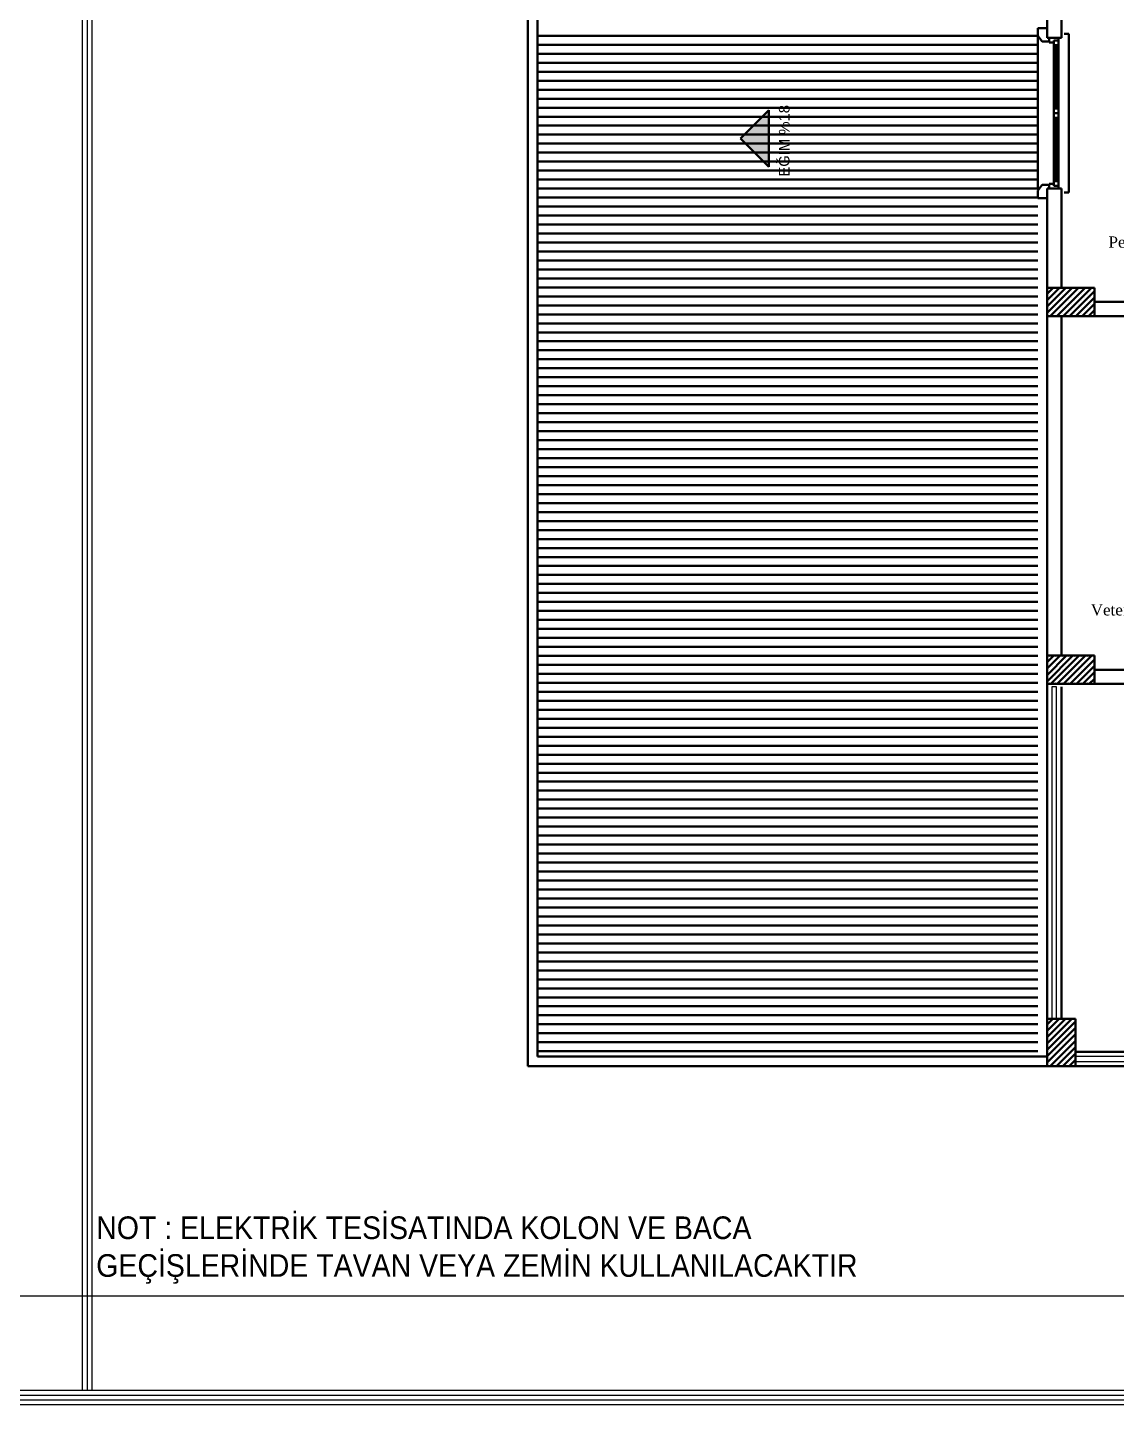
# Model space of a CAD drawing. Header units: millimetres. Extents: x 2046 to 14753, y 2361 to 29276.
# Drawn here: x 5561 to 6715, y 23217 to 24677 of the extents above; entities that cross this region are included whole.
import ezdxf

# ---------------------------------------------------------------- set-up
doc = ezdxf.new("R2010")
doc.units = ezdxf.units.MM
for name, color, linetype, lineweight in [('A.O. DUVAR', 7, 'Continuous', 50), ('TOPRAKLAMA', 44, 'Continuous', 18), ('yazi', 251, 'Continuous', 25)]:
    doc.layers.add(name, color=color, linetype=linetype, lineweight=lineweight)
doc.layers.add('Elektrik Yazı', color=7, linetype='Continuous')
doc.styles.add('A.O. MALZEME', font='times.ttf', dxfattribs={"height": 10})
doc.styles.add('SS', font='arial.ttf', dxfattribs={"height": 11.5})
doc.styles.add('UNIVCH', font='arial.ttf', dxfattribs={"width": 0.7, "height": 70})

# ---------------------------------------------------------------- blocks, each defined once
blk = doc.blocks.new('ÖZEL NOT')
at = {"layer": 'Elektrik Yazı', "insert": (0, 81.2), "char_height": 24, "width": 884.096, "attachment_point": 1, "style": 'UNIVCH'}
blk.add_mtext('{\\W0.9;NOT : ELEKTRİK TESİSATINDA KOLON VE BACA GEÇİŞLERİNDE TAVAN VEYA ZEMİN KULLANILACAKTIR}', dxfattribs=at)

msp = doc.modelspace()

# ---------------------------------------------------------------- hatches: boundary and pattern name
at = {"layer": 'A.O. DUVAR'}
h = msp.add_hatch(color=256, dxfattribs=at)
h.dxf.hatch_style = 1
h.paths.add_polyline_path([(6346.454, 24589.123), (6316.454, 24559.123), (6346.454, 24529.123)])

# ---------------------------------------------------------------- linework, layer by layer
for p, q in [((6091.152, 25643.858), (6091.152, 23575.858)), ((6101.152, 25633.858), (6101.152, 23585.858)), ((6641.152, 24665.858), (6641.152, 24770.858)), ((6656.152, 24770.858), (6656.152, 24665.858)), ((6631.152, 24505.843), (6631.152, 24667.873)), ((6631.152, 24505.843), (6631.152, 24667.873)), ((6656.152, 24665.858), (6641.152, 24665.858)), ((6643.152, 24660.858), (6643.152, 24665.858)), ((6643.152, 24665.858), (6653.152, 24665.858)), ((6643.152, 24660.858), (6643.152, 24665.858)), ((6643.152, 24665.858), (6653.152, 24665.858)), ((6653.152, 24665.858), (6653.152, 24662.858)), ((6653.152, 24665.858), (6653.152, 24662.858)), ((6664.152, 24669.858), (6659.152, 24669.858)), ((6664.152, 24669.858), (6659.152, 24669.858)), ((6664.152, 24501.858), (6664.152, 24669.858)), ((6664.152, 24501.858), (6664.152, 24669.858)), ((6648.152, 24660.858), (6643.152, 24660.858)), ((6648.152, 24660.858), (6643.152, 24660.858)), ((6653.152, 24662.858), (6648.152, 24662.858)), ((6648.152, 24662.858), (6648.152, 24660.858)), ((6648.152, 24657.858), (6648.152, 24662.858)), ((6648.152, 24662.858), (6653.152, 24662.858)), ((6653.152, 24662.858), (6648.152, 24662.858)), ((6648.152, 24662.858), (6648.152, 24660.858)), ((6648.152, 24657.858), (6648.152, 24662.858)), ((6648.152, 24662.858), (6653.152, 24662.858)), ((6648.152, 24590.858), (6648.152, 24657.858)), ((6653.152, 24657.858), (6648.152, 24657.858)), ((6648.152, 24590.858), (6648.152, 24657.858)), ((6653.152, 24657.858), (6648.152, 24657.858)), ((6649.652, 24657.858), (6649.652, 24590.858)), ((6649.652, 24657.858), (6649.652, 24590.858)), ((6650.652, 24657.858), (6650.652, 24590.858)), ((6650.652, 24657.858), (6650.652, 24590.858)), ((6651.652, 24657.858), (6651.652, 24590.858)), ((6651.652, 24657.858), (6651.652, 24590.858)), ((6653.152, 24662.858), (6653.152, 24657.858)), ((6653.152, 24662.858), (6653.152, 24657.858)), ((6653.152, 24657.858), (6653.152, 24590.858)), ((6653.152, 24657.858), (6653.152, 24590.858)), ((6316.454, 24559.123), (6346.454, 24589.123)), ((6346.454, 24589.123), (6346.454, 24529.123)), ((6648.152, 24585.858), (6648.152, 24590.858)), ((6648.152, 24590.858), (6653.152, 24590.858)), ((6648.152, 24585.858), (6648.152, 24590.858)), ((6648.152, 24590.858), (6653.152, 24590.858)), ((6653.152, 24585.858), (6648.152, 24585.858)), ((6648.152, 24585.858), (6648.152, 24580.858)), ((6653.152, 24585.858), (6648.152, 24585.858)), ((6653.152, 24585.858), (6648.152, 24585.858)), ((6648.152, 24585.858), (6648.152, 24580.858)), ((6653.152, 24585.858), (6648.152, 24585.858)), ((6648.152, 24580.858), (6653.152, 24580.858)), ((6648.152, 24580.858), (6648.152, 24513.858)), ((6648.152, 24580.858), (6653.152, 24580.858)), ((6648.152, 24580.858), (6648.152, 24513.858)), ((6649.652, 24513.858), (6649.652, 24580.858)), ((6649.652, 24513.858), (6649.652, 24580.858)), ((6650.652, 24513.858), (6650.652, 24580.858)), ((6650.652, 24513.858), (6650.652, 24580.858)), ((6651.652, 24513.858), (6651.652, 24580.858)), ((6651.652, 24513.858), (6651.652, 24580.858)), ((6653.152, 24590.858), (6653.152, 24585.858)), ((6653.152, 24590.858), (6653.152, 24585.858)), ((6653.152, 24580.858), (6653.152, 24585.858)), ((6653.152, 24580.858), (6653.152, 24585.858)), ((6653.152, 24513.858), (6653.152, 24580.858)), ((6653.152, 24513.858), (6653.152, 24580.858)), ((6346.454, 24529.123), (6316.454, 24559.123)), ((6641.152, 24400.858), (6641.152, 24505.858)), ((6641.152, 24505.858), (6656.152, 24505.858)), ((6643.152, 24510.858), (6643.152, 24505.858)), ((6648.152, 24510.858), (6643.152, 24510.858)), ((6643.152, 24510.858), (6643.152, 24505.858)), ((6648.152, 24510.858), (6643.152, 24510.858)), ((6643.152, 24505.858), (6653.152, 24505.858)), ((6643.152, 24505.858), (6653.152, 24505.858)), ((6653.152, 24513.858), (6648.152, 24513.858)), ((6648.152, 24513.858), (6648.152, 24508.858)), ((6653.152, 24513.858), (6648.152, 24513.858)), ((6648.152, 24513.858), (6648.152, 24508.858)), ((6648.152, 24508.858), (6648.152, 24510.858)), ((6648.152, 24508.858), (6648.152, 24510.858)), ((6653.152, 24508.858), (6648.152, 24508.858)), ((6648.152, 24508.858), (6653.152, 24508.858)), ((6653.152, 24508.858), (6648.152, 24508.858)), ((6648.152, 24508.858), (6653.152, 24508.858)), ((6653.152, 24508.858), (6653.152, 24513.858)), ((6653.152, 24508.858), (6653.152, 24513.858)), ((6653.152, 24505.858), (6653.152, 24508.858)), ((6653.152, 24505.858), (6653.152, 24508.858)), ((6656.152, 24505.858), (6656.152, 24400.858)), ((6659.152, 24501.858), (6664.152, 24501.858)), ((6659.152, 24501.858), (6664.152, 24501.858)), ((6641.152, 24450.858), (6641.152, 23575.858)), ((6641.152, 24370.858), (6641.152, 24400.858)), ((6641.152, 24400.858), (6691.152, 24400.858)), ((6656.152, 24400.858), (6641.152, 24400.858)), ((6691.152, 24400.858), (6691.152, 24370.858)), ((6691.152, 24385.858), (7191.152, 24385.858)), ((6691.152, 24370.858), (6691.152, 24385.858)), ((6691.152, 24370.858), (6641.152, 24370.858)), ((6641.152, 24010.858), (6641.152, 24370.858)), ((6641.152, 24370.858), (6656.152, 24370.858)), ((6656.152, 24370.858), (6656.152, 24010.858)), ((7191.152, 24370.858), (6691.152, 24370.858)), ((6641.152, 23980.858), (6641.152, 24010.858)), ((6641.152, 24010.858), (6691.152, 24010.858)), ((6656.152, 24010.858), (6641.152, 24010.858)), ((6691.152, 24010.858), (6691.152, 23980.858)), ((6691.152, 23980.858), (6691.152, 23995.858)), ((6691.152, 23995.858), (6881.146, 23995.858)), ((6691.152, 23980.858), (6641.152, 23980.858)), ((6881.146, 23980.858), (6691.152, 23980.858)), ((6641.152, 23575.858), (6641.152, 23977.858)), ((6656.152, 23625.858), (6656.152, 23977.858)), ((6641.152, 23625.858), (6671.152, 23625.858)), ((6641.152, 23575.858), (6641.152, 23625.858)), ((6671.152, 23625.858), (6671.152, 23575.858)), ((6101.152, 23585.858), (6641.152, 23585.858)), ((7191.152, 23590.858), (6671.152, 23590.858)), ((6091.152, 23575.858), (6641.152, 23575.858)), ((8041.152, 23575.858), (6641.152, 23575.858)), ((6641.152, 23575.858), (6641.152, 23575.858)), ((6671.152, 23575.858), (6641.152, 23575.858))]:
    msp.add_line(p, q, dxfattribs=at)
at = {"layer": 'A.O. DUVAR', "linetype": 'Continuous', "transparency": 33554488}
for p, q in [((6631.152, 24667.882), (6101.152, 24667.882)), ((6631.152, 24658.357), (6101.152, 24658.357)), ((6631.152, 24648.832), (6101.152, 24648.832)), ((6631.152, 24639.307), (6101.152, 24639.307)), ((6631.152, 24629.782), (6101.152, 24629.782)), ((6631.152, 24620.257), (6101.152, 24620.257)), ((6631.152, 24610.732), (6101.152, 24610.732)), ((6631.152, 24601.207), (6101.152, 24601.207)), ((6631.152, 24591.682), (6101.152, 24591.682)), ((6631.152, 24582.157), (6101.152, 24582.157)), ((6631.152, 24572.632), (6101.152, 24572.632)), ((6631.152, 24563.107), (6101.152, 24563.107)), ((6631.152, 24553.582), (6101.152, 24553.582)), ((6631.152, 24544.057), (6101.152, 24544.057)), ((6631.152, 24534.532), (6101.152, 24534.532)), ((6631.152, 24525.007), (6101.152, 24525.007)), ((6631.152, 24515.482), (6101.152, 24515.482)), ((6631.152, 24505.957), (6101.152, 24505.957)), ((6631.152, 24496.432), (6101.152, 24496.432)), ((6631.152, 24486.907), (6101.152, 24486.907)), ((6631.152, 24477.382), (6101.152, 24477.382)), ((6631.152, 24467.857), (6101.152, 24467.857)), ((6631.152, 24458.332), (6101.152, 24458.332)), ((6631.152, 24448.807), (6101.152, 24448.807)), ((6631.152, 24439.282), (6101.152, 24439.282)), ((6631.152, 24429.757), (6101.152, 24429.757)), ((6631.152, 24420.232), (6101.152, 24420.232)), ((6631.152, 24410.707), (6101.152, 24410.707)), ((6631.152, 24401.182), (6101.152, 24401.182)), ((6631.152, 24391.657), (6101.152, 24391.657)), ((6631.152, 24382.132), (6101.152, 24382.132)), ((6631.152, 24372.607), (6101.152, 24372.607)), ((6631.152, 24363.082), (6101.152, 24363.082)), ((6631.152, 24353.557), (6101.152, 24353.557)), ((6631.152, 24344.032), (6101.152, 24344.032)), ((6631.152, 24334.507), (6101.152, 24334.507)), ((6631.152, 24324.982), (6101.152, 24324.982)), ((6631.152, 24315.457), (6101.152, 24315.457)), ((6631.152, 24305.932), (6101.152, 24305.932)), ((6631.152, 24296.407), (6101.152, 24296.407)), ((6631.152, 24286.882), (6101.152, 24286.882)), ((6631.152, 24277.357), (6101.152, 24277.357)), ((6631.152, 24267.832), (6101.152, 24267.832)), ((6631.152, 24258.307), (6101.152, 24258.307)), ((6631.152, 24248.782), (6101.152, 24248.782)), ((6631.152, 24239.257), (6101.152, 24239.257)), ((6631.152, 24229.732), (6101.152, 24229.732)), ((6631.152, 24220.207), (6101.152, 24220.207)), ((6631.152, 24210.682), (6101.152, 24210.682)), ((6631.152, 24201.157), (6101.152, 24201.157)), ((6631.152, 24191.632), (6101.152, 24191.632)), ((6631.152, 24182.107), (6101.152, 24182.107)), ((6631.152, 24172.582), (6101.152, 24172.582)), ((6631.152, 24163.057), (6101.152, 24163.057)), ((6631.152, 24153.532), (6101.152, 24153.532)), ((6631.152, 24144.007), (6101.152, 24144.007)), ((6631.152, 24134.482), (6101.152, 24134.482)), ((6631.152, 24124.957), (6101.152, 24124.957)), ((6631.152, 24115.432), (6101.152, 24115.432)), ((6631.152, 24105.907), (6101.152, 24105.907)), ((6631.152, 24096.382), (6101.152, 24096.382)), ((6631.152, 24086.857), (6101.152, 24086.857)), ((6631.152, 24077.332), (6101.152, 24077.332)), ((6631.152, 24067.807), (6101.152, 24067.807)), ((6631.152, 24058.282), (6101.152, 24058.282)), ((6631.152, 24048.757), (6101.152, 24048.757)), ((6631.152, 24039.232), (6101.152, 24039.232)), ((6631.152, 24029.707), (6101.152, 24029.707)), ((6631.152, 24020.182), (6101.152, 24020.182)), ((6631.152, 24010.657), (6101.152, 24010.657)), ((6631.152, 24001.132), (6101.152, 24001.132)), ((6631.152, 23991.607), (6101.152, 23991.607)), ((6631.152, 23982.082), (6101.152, 23982.082)), ((6631.152, 23972.557), (6101.152, 23972.557)), ((6631.152, 23963.032), (6101.152, 23963.032)), ((6631.152, 23953.507), (6101.152, 23953.507)), ((6631.152, 23943.982), (6101.152, 23943.982)), ((6631.152, 23934.457), (6101.152, 23934.457)), ((6631.152, 23924.932), (6101.152, 23924.932)), ((6631.152, 23915.407), (6101.152, 23915.407)), ((6631.152, 23905.882), (6101.152, 23905.882)), ((6631.152, 23896.357), (6101.152, 23896.357)), ((6631.152, 23886.832), (6101.152, 23886.832)), ((6631.152, 23877.307), (6101.152, 23877.307)), ((6631.152, 23867.782), (6101.152, 23867.782)), ((6631.152, 23858.257), (6101.152, 23858.257)), ((6631.152, 23848.732), (6101.152, 23848.732)), ((6631.152, 23839.207), (6101.152, 23839.207)), ((6631.152, 23829.682), (6101.152, 23829.682)), ((6631.152, 23820.157), (6101.152, 23820.157)), ((6631.152, 23810.632), (6101.152, 23810.632)), ((6631.152, 23801.107), (6101.152, 23801.107)), ((6631.152, 23791.582), (6101.152, 23791.582)), ((6631.152, 23782.057), (6101.152, 23782.057)), ((6631.152, 23772.532), (6101.152, 23772.532)), ((6631.152, 23763.007), (6101.152, 23763.007)), ((6631.152, 23753.482), (6101.152, 23753.482)), ((6631.152, 23743.957), (6101.152, 23743.957)), ((6631.152, 23734.432), (6101.152, 23734.432)), ((6631.152, 23724.907), (6101.152, 23724.907)), ((6631.152, 23715.382), (6101.152, 23715.382)), ((6631.152, 23705.857), (6101.152, 23705.857)), ((6631.152, 23696.332), (6101.152, 23696.332)), ((6631.152, 23686.807), (6101.152, 23686.807)), ((6631.152, 23677.282), (6101.152, 23677.282)), ((6631.152, 23667.757), (6101.152, 23667.757)), ((6631.152, 23658.232), (6101.152, 23658.232)), ((6631.152, 23648.707), (6101.152, 23648.707)), ((6631.152, 23639.182), (6101.152, 23639.182)), ((6631.152, 23629.657), (6101.152, 23629.657)), ((6631.152, 23620.132), (6101.152, 23620.132)), ((6631.152, 23610.607), (6101.152, 23610.607)), ((6631.152, 23601.082), (6101.152, 23601.082)), ((6631.152, 23591.557), (6101.152, 23591.557))]:
    msp.add_line(p, q, dxfattribs=at)
at = {"layer": 'A.O. DUVAR', "ltscale": 100}
for p, q in [((6631.152, 24667.873), (6631.152, 24675.858)), ((6631.152, 24675.858), (6641.152, 24675.858)), ((6631.152, 24667.873), (6631.152, 24675.858)), ((6631.152, 24675.858), (6641.152, 24675.858)), ((6635.95, 24661.858), (6631.152, 24667.873)), ((6635.95, 24661.858), (6631.152, 24667.873)), ((6641.152, 24675.858), (6641.152, 24665.858)), ((6641.152, 24675.858), (6641.152, 24665.858)), ((6641.152, 24665.858), (6643.152, 24665.858)), ((6641.152, 24665.858), (6643.152, 24665.858)), ((6643.152, 24665.858), (6643.152, 24661.858)), ((6643.152, 24665.858), (6643.152, 24661.858)), ((6643.152, 24661.858), (6635.95, 24661.858)), ((6643.152, 24661.858), (6635.95, 24661.858)), ((6635.95, 24509.858), (6631.152, 24503.843)), ((6635.95, 24509.858), (6631.152, 24503.843)), ((6643.152, 24509.858), (6635.95, 24509.858)), ((6643.152, 24509.858), (6635.95, 24509.858)), ((6641.152, 24495.858), (6641.152, 24505.858)), ((6641.152, 24505.858), (6643.152, 24505.858)), ((6641.152, 24495.858), (6641.152, 24505.858)), ((6641.152, 24505.858), (6643.152, 24505.858)), ((6643.152, 24505.858), (6643.152, 24509.858)), ((6643.152, 24505.858), (6643.152, 24509.858)), ((6631.152, 24503.843), (6631.152, 24495.858)), ((6631.152, 24503.843), (6631.152, 24495.858)), ((6631.152, 24495.858), (6641.152, 24495.858)), ((6631.152, 24495.858), (6641.152, 24495.858))]:
    msp.add_line(p, q, dxfattribs=at)
at = {"layer": 'A.O. DUVAR', "linetype": 'Continuous', "ltscale": 10}
for p, q in [((6641.152, 24394.47), (6647.541, 24400.858)), ((6641.152, 24387.735), (6654.276, 24400.858)), ((6641.152, 24381), (6661.011, 24400.858)), ((6641.152, 24374.264), (6667.746, 24400.858)), ((6643.66, 24400.345), (6643.66, 24400.345)), ((6643.66, 24393.61), (6643.66, 24393.61)), ((6644.481, 24370.858), (6674.481, 24400.858)), ((6647.027, 24396.977), (6647.027, 24396.977)), ((6647.027, 24390.242), (6647.027, 24390.242)), ((6650.395, 24400.345), (6650.395, 24400.345)), ((6650.395, 24393.61), (6650.395, 24393.61)), ((6651.217, 24370.858), (6681.217, 24400.858)), ((6653.762, 24396.977), (6653.762, 24396.977)), ((6653.762, 24390.242), (6653.762, 24390.242)), ((6657.13, 24400.345), (6657.13, 24400.345)), ((6657.13, 24393.61), (6657.13, 24393.61)), ((6657.952, 24370.858), (6687.952, 24400.858)), ((6660.497, 24396.977), (6660.497, 24396.977)), ((6660.497, 24390.242), (6660.497, 24390.242)), ((6663.865, 24400.345), (6663.865, 24400.345)), ((6663.865, 24393.61), (6663.865, 24393.61)), ((6664.687, 24370.858), (6691.152, 24397.324)), ((6667.233, 24396.977), (6667.233, 24396.977)), ((6667.233, 24390.242), (6667.233, 24390.242)), ((6670.6, 24400.345), (6670.6, 24400.345)), ((6670.6, 24393.61), (6670.6, 24393.61)), ((6671.422, 24370.858), (6691.152, 24390.588)), ((6673.968, 24396.977), (6673.968, 24396.977)), ((6673.968, 24390.242), (6673.968, 24390.242)), ((6677.335, 24400.345), (6677.335, 24400.345)), ((6677.335, 24393.61), (6677.335, 24393.61)), ((6680.703, 24396.977), (6680.703, 24396.977)), ((6680.703, 24390.242), (6680.703, 24390.242)), ((6684.071, 24400.345), (6684.071, 24400.345)), ((6684.071, 24393.61), (6684.071, 24393.61)), ((6687.438, 24396.977), (6687.438, 24396.977)), ((6687.438, 24390.242), (6687.438, 24390.242)), ((6690.806, 24400.345), (6690.806, 24400.345)), ((6690.806, 24393.61), (6690.806, 24393.61)), ((6643.66, 24386.874), (6643.66, 24386.874)), ((6643.66, 24380.139), (6643.66, 24380.139)), ((6643.66, 24373.404), (6643.66, 24373.404)), ((6647.027, 24383.507), (6647.027, 24383.507)), ((6647.027, 24376.772), (6647.027, 24376.772)), ((6650.395, 24386.874), (6650.395, 24386.874)), ((6650.395, 24380.139), (6650.395, 24380.139)), ((6650.395, 24373.404), (6650.395, 24373.404)), ((6653.762, 24383.507), (6653.762, 24383.507)), ((6653.762, 24376.772), (6653.762, 24376.772)), ((6657.13, 24386.874), (6657.13, 24386.874)), ((6657.13, 24380.139), (6657.13, 24380.139)), ((6657.13, 24373.404), (6657.13, 24373.404)), ((6660.497, 24383.507), (6660.497, 24383.507)), ((6660.497, 24376.772), (6660.497, 24376.772)), ((6663.865, 24386.874), (6663.865, 24386.874)), ((6663.865, 24380.139), (6663.865, 24380.139)), ((6663.865, 24373.404), (6663.865, 24373.404)), ((6667.233, 24383.507), (6667.233, 24383.507)), ((6667.233, 24376.772), (6667.233, 24376.772)), ((6670.6, 24386.874), (6670.6, 24386.874)), ((6670.6, 24380.139), (6670.6, 24380.139)), ((6670.6, 24373.404), (6670.6, 24373.404)), ((6673.968, 24383.507), (6673.968, 24383.507)), ((6673.968, 24376.772), (6673.968, 24376.772)), ((6677.335, 24386.874), (6677.335, 24386.874)), ((6677.335, 24380.139), (6677.335, 24380.139)), ((6677.335, 24373.404), (6677.335, 24373.404)), ((6678.157, 24370.858), (6691.152, 24383.853)), ((6680.703, 24383.507), (6680.703, 24383.507)), ((6680.703, 24376.772), (6680.703, 24376.772)), ((6684.071, 24386.874), (6684.071, 24386.874)), ((6684.071, 24380.139), (6684.071, 24380.139)), ((6684.071, 24373.404), (6684.071, 24373.404)), ((6684.893, 24370.858), (6691.152, 24377.118)), ((6687.438, 24383.507), (6687.438, 24383.507)), ((6687.438, 24376.772), (6687.438, 24376.772)), ((6690.806, 24386.874), (6690.806, 24386.874)), ((6690.806, 24380.139), (6690.806, 24380.139)), ((6690.806, 24373.404), (6690.806, 24373.404)), ((6641.152, 24010.564), (6641.447, 24010.858)), ((6641.152, 24003.829), (6648.182, 24010.858)), ((6641.152, 23997.094), (6654.917, 24010.858)), ((6641.152, 23990.358), (6661.652, 24010.858)), ((6641.152, 23983.623), (6668.387, 24010.858)), ((6643.66, 24009.704), (6643.66, 24009.704)), ((6645.123, 23980.858), (6675.123, 24010.858)), ((6650.395, 24009.704), (6650.395, 24009.704)), ((6651.858, 23980.858), (6681.858, 24010.858)), ((6657.13, 24009.704), (6657.13, 24009.704)), ((6658.593, 23980.858), (6688.593, 24010.858)), ((6663.865, 24009.704), (6663.865, 24009.704)), ((6670.6, 24009.704), (6670.6, 24009.704)), ((6677.335, 24009.704), (6677.335, 24009.704)), ((6684.071, 24009.704), (6684.071, 24009.704)), ((6690.806, 24009.704), (6690.806, 24009.704)), ((6643.66, 24002.968), (6643.66, 24002.968)), ((6643.66, 23996.233), (6643.66, 23996.233)), ((6647.027, 24006.336), (6647.027, 24006.336)), ((6647.027, 23999.601), (6647.027, 23999.601)), ((6650.395, 24002.968), (6650.395, 24002.968)), ((6650.395, 23996.233), (6650.395, 23996.233)), ((6653.762, 24006.336), (6653.762, 24006.336)), ((6653.762, 23999.601), (6653.762, 23999.601)), ((6657.13, 24002.968), (6657.13, 24002.968)), ((6657.13, 23996.233), (6657.13, 23996.233)), ((6660.497, 24006.336), (6660.497, 24006.336)), ((6660.497, 23999.601), (6660.497, 23999.601)), ((6663.865, 24002.968), (6663.865, 24002.968)), ((6663.865, 23996.233), (6663.865, 23996.233)), ((6665.328, 23980.858), (6691.152, 24006.683)), ((6667.233, 24006.336), (6667.233, 24006.336)), ((6667.233, 23999.601), (6667.233, 23999.601)), ((6670.6, 24002.968), (6670.6, 24002.968)), ((6670.6, 23996.233), (6670.6, 23996.233)), ((6672.063, 23980.858), (6691.152, 23999.947)), ((6673.968, 24006.336), (6673.968, 24006.336)), ((6673.968, 23999.601), (6673.968, 23999.601)), ((6677.335, 24002.968), (6677.335, 24002.968)), ((6677.335, 23996.233), (6677.335, 23996.233)), ((6680.703, 24006.336), (6680.703, 24006.336)), ((6680.703, 23999.601), (6680.703, 23999.601)), ((6684.071, 24002.968), (6684.071, 24002.968)), ((6684.071, 23996.233), (6684.071, 23996.233)), ((6687.438, 24006.336), (6687.438, 24006.336)), ((6687.438, 23999.601), (6687.438, 23999.601)), ((6690.806, 24002.968), (6690.806, 24002.968)), ((6690.806, 23996.233), (6690.806, 23996.233)), ((6643.66, 23989.498), (6643.66, 23989.498)), ((6643.66, 23982.763), (6643.66, 23982.763)), ((6647.027, 23992.866), (6647.027, 23992.866)), ((6647.027, 23986.13), (6647.027, 23986.13)), ((6650.395, 23989.498), (6650.395, 23989.498)), ((6650.395, 23982.763), (6650.395, 23982.763)), ((6653.762, 23992.866), (6653.762, 23992.866)), ((6653.762, 23986.13), (6653.762, 23986.13)), ((6657.13, 23989.498), (6657.13, 23989.498)), ((6657.13, 23982.763), (6657.13, 23982.763)), ((6660.497, 23992.866), (6660.497, 23992.866)), ((6660.497, 23986.13), (6660.497, 23986.13)), ((6663.865, 23989.498), (6663.865, 23989.498)), ((6663.865, 23982.763), (6663.865, 23982.763)), ((6667.233, 23992.866), (6667.233, 23992.866)), ((6667.233, 23986.13), (6667.233, 23986.13)), ((6670.6, 23989.498), (6670.6, 23989.498)), ((6670.6, 23982.763), (6670.6, 23982.763)), ((6673.968, 23992.866), (6673.968, 23992.866)), ((6673.968, 23986.13), (6673.968, 23986.13)), ((6677.335, 23989.498), (6677.335, 23989.498)), ((6677.335, 23982.763), (6677.335, 23982.763)), ((6678.799, 23980.858), (6691.152, 23993.212)), ((6680.703, 23992.866), (6680.703, 23992.866)), ((6680.703, 23986.13), (6680.703, 23986.13)), ((6684.071, 23989.498), (6684.071, 23989.498)), ((6684.071, 23982.763), (6684.071, 23982.763)), ((6685.534, 23980.858), (6691.152, 23986.477)), ((6687.438, 23992.866), (6687.438, 23992.866)), ((6687.438, 23986.13), (6687.438, 23986.13)), ((6690.806, 23989.498), (6690.806, 23989.498)), ((6690.806, 23982.763), (6690.806, 23982.763)), ((6641.152, 23619.923), (6647.088, 23625.858)), ((6641.152, 23613.188), (6653.823, 23625.858)), ((6641.152, 23606.453), (6660.558, 23625.858)), ((6641.152, 23599.717), (6667.293, 23625.858)), ((6641.152, 23592.982), (6671.152, 23622.982)), ((6641.152, 23586.247), (6671.152, 23616.247)), ((6643.66, 23625.798), (6643.66, 23625.798)), ((6643.66, 23619.063), (6643.66, 23619.063)), ((6647.027, 23622.43), (6647.027, 23622.43)), ((6647.027, 23615.695), (6647.027, 23615.695)), ((6650.395, 23625.798), (6650.395, 23625.798)), ((6650.395, 23619.063), (6650.395, 23619.063)), ((6653.762, 23622.43), (6653.762, 23622.43)), ((6653.762, 23615.695), (6653.762, 23615.695)), ((6657.13, 23625.798), (6657.13, 23625.798)), ((6657.13, 23619.063), (6657.13, 23619.063)), ((6660.497, 23622.43), (6660.497, 23622.43)), ((6660.497, 23615.695), (6660.497, 23615.695)), ((6663.865, 23625.798), (6663.865, 23625.798)), ((6663.865, 23619.063), (6663.865, 23619.063)), ((6667.233, 23622.43), (6667.233, 23622.43)), ((6667.233, 23615.695), (6667.233, 23615.695)), ((6670.6, 23625.798), (6670.6, 23625.798)), ((6670.6, 23619.063), (6670.6, 23619.063)), ((6641.152, 23579.512), (6671.152, 23609.512)), ((6643.66, 23612.327), (6643.66, 23612.327)), ((6643.66, 23605.592), (6643.66, 23605.592)), ((6644.234, 23575.858), (6671.152, 23602.777)), ((6647.027, 23608.96), (6647.027, 23608.96)), ((6647.027, 23602.225), (6647.027, 23602.225)), ((6650.395, 23612.327), (6650.395, 23612.327)), ((6650.395, 23605.592), (6650.395, 23605.592)), ((6653.762, 23608.96), (6653.762, 23608.96)), ((6653.762, 23602.225), (6653.762, 23602.225)), ((6657.13, 23612.327), (6657.13, 23612.327)), ((6657.13, 23605.592), (6657.13, 23605.592)), ((6660.497, 23608.96), (6660.497, 23608.96)), ((6660.497, 23602.225), (6660.497, 23602.225)), ((6663.865, 23612.327), (6663.865, 23612.327)), ((6663.865, 23605.592), (6663.865, 23605.592)), ((6667.233, 23608.96), (6667.233, 23608.96)), ((6667.233, 23602.225), (6667.233, 23602.225)), ((6670.6, 23612.327), (6670.6, 23612.327)), ((6670.6, 23605.592), (6670.6, 23605.592)), ((6643.66, 23598.857), (6643.66, 23598.857)), ((6643.66, 23592.122), (6643.66, 23592.122)), ((6643.66, 23585.387), (6643.66, 23585.387)), ((6647.027, 23595.489), (6647.027, 23595.489)), ((6647.027, 23588.754), (6647.027, 23588.754)), ((6650.395, 23598.857), (6650.395, 23598.857)), ((6650.395, 23592.122), (6650.395, 23592.122)), ((6650.395, 23585.387), (6650.395, 23585.387)), ((6650.969, 23575.858), (6671.152, 23596.041)), ((6653.762, 23595.489), (6653.762, 23595.489)), ((6653.762, 23588.754), (6653.762, 23588.754)), ((6657.13, 23598.857), (6657.13, 23598.857)), ((6657.13, 23592.122), (6657.13, 23592.122)), ((6657.13, 23585.387), (6657.13, 23585.387)), ((6657.704, 23575.858), (6671.152, 23589.306)), ((6660.497, 23595.489), (6660.497, 23595.489)), ((6660.497, 23588.754), (6660.497, 23588.754)), ((6663.865, 23598.857), (6663.865, 23598.857)), ((6663.865, 23592.122), (6663.865, 23592.122)), ((6663.865, 23585.387), (6663.865, 23585.387)), ((6667.233, 23595.489), (6667.233, 23595.489)), ((6667.233, 23588.754), (6667.233, 23588.754)), ((6670.6, 23598.857), (6670.6, 23598.857)), ((6670.6, 23592.122), (6670.6, 23592.122)), ((6670.6, 23585.387), (6670.6, 23585.387)), ((6643.66, 23578.651), (6643.66, 23578.651)), ((6647.027, 23582.019), (6647.027, 23582.019)), ((6650.395, 23578.651), (6650.395, 23578.651)), ((6653.762, 23582.019), (6653.762, 23582.019)), ((6657.13, 23578.651), (6657.13, 23578.651)), ((6660.497, 23582.019), (6660.497, 23582.019)), ((6663.865, 23578.651), (6663.865, 23578.651)), ((6664.44, 23575.858), (6671.152, 23582.571)), ((6667.233, 23582.019), (6667.233, 23582.019)), ((6670.6, 23578.651), (6670.6, 23578.651))]:
    msp.add_line(p, q, dxfattribs=at)
at = {"layer": 'A.O. DUVAR', "lineweight": 25, "ltscale": 4}
for p, q in [((6651.152, 23977.858), (6646.152, 23977.858)), ((6646.152, 23977.858), (6646.152, 23625.858)), ((6651.152, 23625.858), (6651.152, 23977.858)), ((6646.152, 23625.858), (6651.152, 23625.858)), ((7191.152, 23585.858), (6671.152, 23585.858)), ((6671.152, 23585.858), (6671.152, 23580.858)), ((6671.152, 23580.858), (7191.152, 23580.858))]:
    msp.add_line(p, q, dxfattribs=at)
at = {"layer": 'yazi'}
msp.add_line((3020.515, 23332.18), (11459.215, 23332.18), dxfattribs=at)
for points in [[(5619.065, 26032.18), (5619.065, 23232.18)], [(5624.065, 26032.18), (5624.065, 23232.18)], [(5629.065, 26032.18), (5629.065, 23232.18)], [(3020.515, 23232.18), (11459.215, 23232.18)], [(3020.515, 23227.18), (11459.215, 23227.18)], [(3020.515, 23222.18), (11459.215, 23222.18)], [(3020.515, 23217.18), (11459.215, 23217.18)]]:
    msp.add_lwpolyline(points, dxfattribs=at)

# ---------------------------------------------------------------- block references
at = {"layer": 'TOPRAKLAMA'}
msp.add_blockref('ÖZEL NOT', (5633.822, 23335.285), dxfattribs=at)

# ---------------------------------------------------------------- texts
at = {"layer": 'A.O. DUVAR', "style": 'SS'}
msp.add_text('EĞİM %%%18 ', height=11.23635, rotation=90, dxfattribs=at).set_placement((6368.202, 24518.618))
at = {"layer": 'A.O. DUVAR', "style": 'A.O. MALZEME'}
for s, p in [('Personel Odası', (6706.143, 24443.331, 3.5)), ('Veteriner Hekim Odası', (6687.317, 24053.455, 3.5))]:
    msp.add_text(s, height=11.91743, dxfattribs=at).set_placement(p)

doc.saveas('drawing.dxf')
